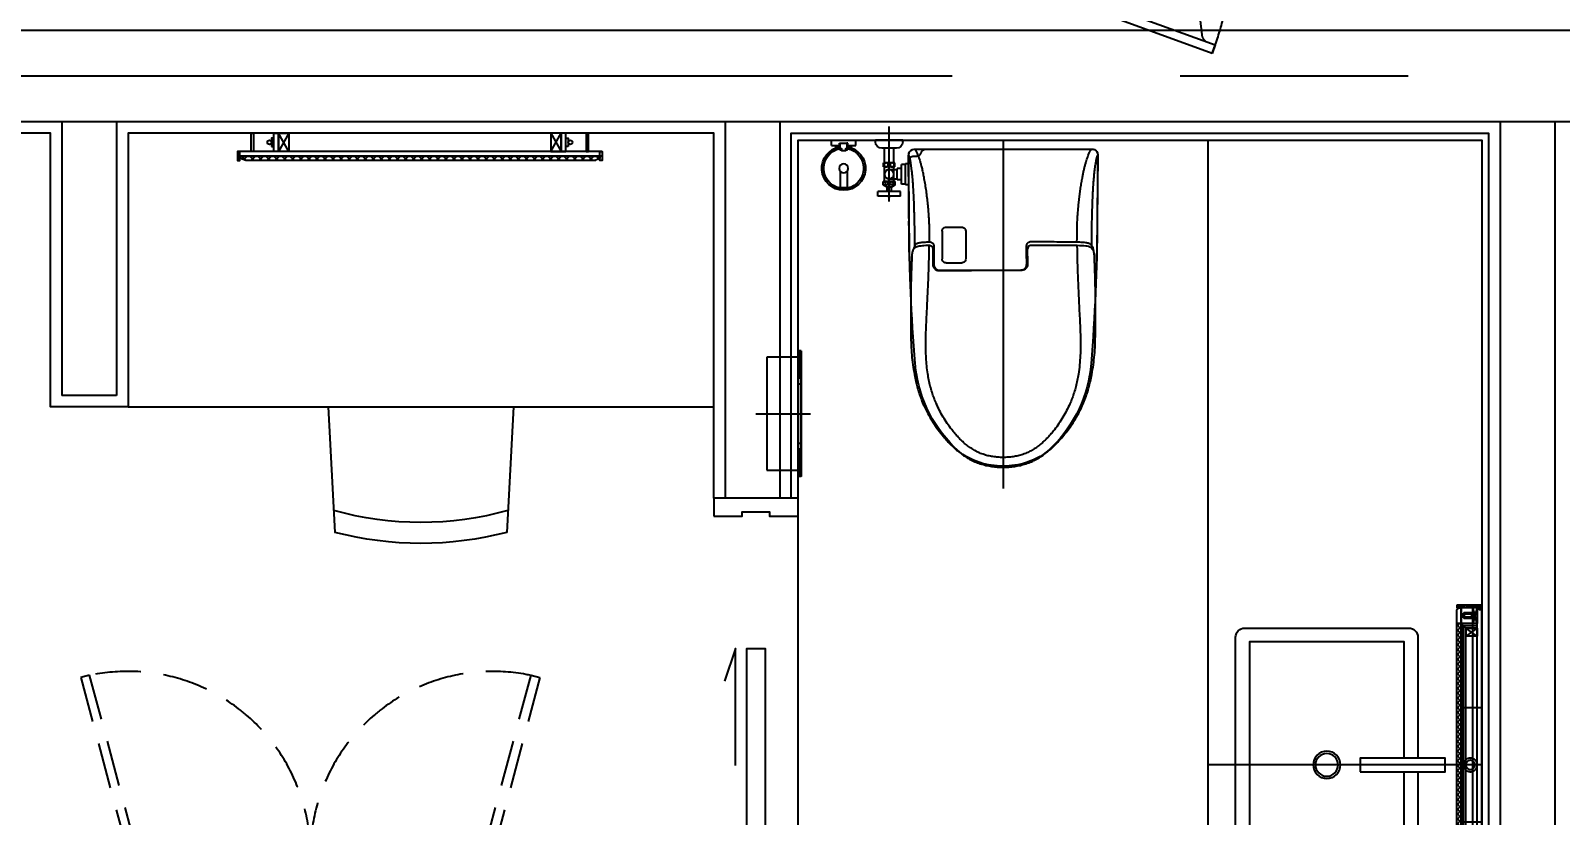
# Model space of a CAD drawing. Header units: millimetres. Extents: x 10000 to 302800, y 6800 to 229018.
# Drawn here: x 182684 to 186041, y 150616 to 152337 of the extents above; entities that cross this region are included whole.
import ezdxf

# ---------------------------------------------------------------- set-up
doc = ezdxf.new("R2010")
doc.units = ezdxf.units.MM
doc.header["$LTSCALE"] = 400
doc.header["$MEASUREMENT"] = 0
for name, pattern in [('X-GRID_5~ROOF$0$CENTER2', [1.125, 0.75, -0.125, 0.125, -0.125]), ('X-ROOM TYPE-SR-2bay corner_8F 확장형$0$X-ROOM TYPE-SR-2bay_1$0$X-ROOM TYPE-SR-1.3+1.7Bay$0$HIDDEN2', [4.7625, 3.175, -1.5875]), ('X-ROOM TYPE-SR-2bay corner_8F 확장형$0$X-ROOM TYPE-SR-2bay_1$0$X-ROOM TYPE-SR-3Bay$0$HIDDEN2', [4.7625, 3.175, -1.5875]), ('X-ROOM TYPE-SR-2Bay_2_8F 확장형$0$CONTINOUS', [0]), ('X-ROOM TYPE-SR-2Bay_2_8F 확장형$0$HIDDEN', [0.375, 0.25, -0.125])]:
    doc.linetypes.add(name, pattern=pattern)
doc.layers.get('0').update_dxf_attribs({"linetype": 'CONTINUOUS'})
for name, color, linetype in [('A-DIM1', 7, 'CONTINUOUS'), ('X-EXT_8F$0$A-254', 254, 'CONTINUOUS'), ('X-GRID_5~ROOF$0$A-CEN1', 1, 'X-GRID_5~ROOF$0$CENTER2'), ('X-ROOM TYPE-SR-2bay corner_8F 확장형$0$A-WALD', 7, 'CONTINUOUS'), ('X-ROOM TYPE-SR-2bay corner_8F 확장형$0$X-ROOM TYPE-SR-2bay_1$0$0-RefEdit0', 252, 'CONTINUOUS'), ('X-ROOM TYPE-SR-2Bay_2_8F 확장형$0$.WA_Built-in', 252, 'CONTINUOUS'), ('X-ROOM TYPE-SR-2Bay_2_8F 확장형$0$.WA_BUILT-IN LOW', 252, 'CONTINUOUS'), ('X-ROOM TYPE-SR-2Bay_2_8F 확장형$0$.WA_Built-in mirror', 252, 'CONTINUOUS'), ('X-ROOM TYPE-SR-2Bay_2_8F 확장형$0$.WA_Built-in_Lower', 252, 'CONTINUOUS'), ('X-ROOM TYPE-SR-2Bay_2_8F 확장형$0$.WA_Floor-Fin', 252, 'CONTINUOUS'), ('X-ROOM TYPE-SR-2Bay_2_8F 확장형$0$.WA_FP_Furn', 252, 'X-ROOM TYPE-SR-2Bay_2_8F 확장형$0$CONTINOUS'), ('X-ROOM TYPE-SR-2Bay_2_8F 확장형$0$.WA_Framing', 252, 'CONTINUOUS'), ('X-ROOM TYPE-SR-2Bay_2_8F 확장형$0$.WA_Light', 252, 'CONTINUOUS'), ('X-ROOM TYPE-SR-2Bay_2_8F 확장형$0$.WA_M ETAL', 252, 'CONTINUOUS'), ('X-ROOM TYPE-SR-2Bay_2_8F 확장형$0$.WA_METAL', 252, 'CONTINUOUS'), ('X-ROOM TYPE-SR-2Bay_2_8F 확장형$0$.WA_Plaster', 252, 'CONTINUOUS'), ('X-ROOM TYPE-SR-2Bay_2_8F 확장형$0$.WA_Sani', 252, 'CONTINUOUS'), ('X-ROOM TYPE-SR-2Bay_2_8F 확장형$0$.WA_Sani-Fix', 252, 'CONTINUOUS'), ('X-ROOM TYPE-SR-2Bay_2_8F 확장형$0$.WA_Wall-Fin', 252, 'CONTINUOUS'), ('X-ROOM TYPE-SR-2Bay_2_8F 확장형$0$.WA_Wall-Finish', 252, 'CONTINUOUS'), ('X-ROOM TYPE-SR-2Bay_2_8F 확장형$0$A-WALD', 7, 'CONTINUOUS'), ('X-ROOM TYPE-SR-2Bay_2_8F 확장형$0$X-ROOM TYPE-SR-1.3+1.7Bay$0$__Door-bomba', 252, 'CONTINUOUS'), ('X-ROOM TYPE-SR-2Bay_2_8F 확장형$0$X-ROOM TYPE-SR-2bay_1$0$.WA_Sani-Fix', 252, 'CONTINUOUS'), ('X-ROOM TYPE-SR-2Bay_2_8F 확장형$0$X-ROOM TYPE-SR-2bay_1$0$X-ROOM TYPE-SR-1.3+1.7Bay$0$__Door-bomba', 252, 'CONTINUOUS')]:
    doc.layers.add(name, color=color, linetype=linetype)
doc.styles.add('X-ROOM TYPE-SR-2bay corner_8F 확장형$0$X-ROOM TYPE-SR-2bay_1$0$X-ROOM TYPE-SR-1.3+1.7Bay$0$HY울릉도L', font='')
doc.styles.get('X-ROOM TYPE-SR-2bay corner_8F 확장형$0$X-ROOM TYPE-SR-2bay_1$0$X-ROOM TYPE-SR-1.3+1.7Bay$0$HY울릉도L').set_extended_font_data('HYGothic-Extra')

# ---------------------------------------------------------------- blocks, each defined once
blk = doc.blocks.new('X-EXT_8F')
at = {"layer": 'X-EXT_8F$0$A-254'}
h = blk.add_hatch(dxfattribs=at)
h.set_pattern_fill('LINE', color=252, scale=100, angle=90)
h.set_pattern_definition([(90, (0, 0), (-317.5, 2e-14), [])])
edge = h.paths.add_edge_path()
edge.add_line((214444.8, 68021.2), (188877.6, 70521.2))
edge.add_line((188877.6, 70521.2), (174255.5, 70521.2))
edge.add_arc((174255.5, 68371.2), 2150, 90, 167)
edge.add_line((172160.6, 68854.9), (172053.9, 68392.8))
edge.add_arc((174148.8, 67909.2), 2150, 167, 180)
edge.add_line((171998.8, 67909.2), (171998.8, 38021.2))
edge.add_arc((174148.8, 38021.2), 2150, 180, 270)
edge.add_line((174148.8, 35871.2), (195098.8, 35871.2))
edge.add_line((195098.8, 35871.2), (195098.8, 36521.2))
edge.add_line((195098.8, 36521.2), (174648.8, 36521.2))
edge.add_arc((174648.8, 38021.2), 1500, 180, 270, ccw=False)
edge.add_line((173148.8, 38021.2), (173148.8, 67371.2))
edge.add_arc((174648.8, 67371.2), 1500, 90, 180, ccw=False)
edge.add_line((174648.8, 68871.2), (187974.8, 68871.2))
edge.add_line((187974.8, 68871.2), (202089.9, 68021.2))
edge.add_line((202089.9, 68021.2), (214444.8, 68021.2))
blk = doc.blocks.new('X-GRID_5~ROOF')
at = {"layer": 'X-GRID_5~ROOF$0$A-CEN1', "ltscale": 10}
blk.add_lwpolyline([(251927.3, 56771.2), (158516.9, 56771.2)], dxfattribs=at)
blk = doc.blocks.new('X-ROOM TYPE-SR-2Bay_2_8F 확장형$0$A$C1701355A')
at = {"layer": 'X-ROOM TYPE-SR-2Bay_2_8F 확장형$0$.WA_Light', "linetype": 'X-ROOM TYPE-SR-2Bay_2_8F 확장형$0$HIDDEN', "ltscale": 10}
for points in [[(-29.5, -5.6), (-12.1, 11.7), (-2.9, 2.5), (-20.4, -14.9), (-22.4, -14.3), (-28.5, -8.3), (-29.5, -5.6)], [(-18.1, -14.2), (-1, 2.9), (-11.8, 13.8), (-28.8, -3.2)], [(-27.3, -6.2), (-12, 9.1), (-5.8, 2.9), (-21.2, -12.3)], [(-29.5, -5.6), (-27.3, -6.2), (-21.2, -12.3), (-20.3, -14.8)], [(-16, -7.2), (-14.3, -8.9)], [(-8.7, 0), (-7.1, -1.7)]]:
    blk.add_lwpolyline(points, dxfattribs=at)
blk.add_lwpolyline([(-22.3, -11.2), (-26, -7.5), (-24.6, -6.1), (-20.9, -9.8)], close=True, dxfattribs=at)
blk = doc.blocks.new('X-ROOM TYPE-SR-2Bay_2_8F 확장형$0$A$C61A5519C')
at = {"layer": 'X-ROOM TYPE-SR-2Bay_2_8F 확장형$0$.WA_Light', "linetype": 'X-ROOM TYPE-SR-2Bay_2_8F 확장형$0$HIDDEN', "ltscale": 10, "rotation": 44.99999999999411}
blk.add_blockref('X-ROOM TYPE-SR-2Bay_2_8F 확장형$0$A$C1701355A', (6.3, 9.1), dxfattribs=at)
blk = doc.blocks.new('X-ROOM TYPE-SR-2Bay_2_8F 확장형$0$mr')
at = {"layer": 'X-ROOM TYPE-SR-2Bay_2_8F 확장형$0$.WA_M ETAL'}
h = blk.add_hatch(dxfattribs=at)
h.set_pattern_fill('ANSI32', color=256, scale=15, angle=-90)
h.set_pattern_definition([(315, (-23359.6275, 437694.648), (3.977475644, 3.977475644), []), (315, (-23359.6275, 437691.996), (3.977475644, 3.977475644), [])])
h.paths.add_polyline_path([(-55, 350), (-55, 345), (0, 345), (0, 350)])
h = blk.add_hatch(dxfattribs=at)
h.set_pattern_fill('NET', color=256, scale=60, angle=-45)
h.set_pattern_definition([(315, (2329112.2085, 3855536.917), (5.303300859, 5.303300859), []), (45, (2329112.2085, 3855536.917), (-5.303300859, 5.303300859), [])])
h.paths.add_polyline_path([(-45, 310), (-55, 310), (-55, -310), (-45, -310)])
h = blk.add_hatch(dxfattribs=at)
h.set_pattern_fill('ANSI32', color=256, scale=15, angle=-90)
h.set_pattern_definition([(315, (-23359.6275, 437574.648), (3.977475644, 3.977475644), []), (315, (-23359.6275, 437571.996), (3.977475644, 3.977475644), [])])
h.paths.add_polyline_path([(-55, -350), (-55, -345), (0, -345), (0, -350)])
at = {"layer": 'X-ROOM TYPE-SR-2Bay_2_8F 확장형$0$.WA_Framing', "linetype": 'X-ROOM TYPE-SR-2Bay_2_8F 확장형$0$HIDDEN', "ltscale": 20}
for p, q in [((-10, 345), (-20, 310)), ((-10, 310), (-20, 345)), ((-35, 300), (-35, 282.5)), ((-10, 300), (-35, 282.5)), ((-10, 282.5), (-35, 300)), ((-35, -300), (-35, -282.5)), ((-10, -300), (-35, -282.5)), ((-10, -282.5), (-35, -300)), ((-20, -345), (-20, -310)), ((-10, -345), (-20, -310)), ((-10, -310), (-20, -345))]:
    blk.add_line(p, q, dxfattribs=at)
at = {"layer": 'X-ROOM TYPE-SR-2Bay_2_8F 확장형$0$.WA_Framing', "ltscale": 20}
for p, q in [((-35, 300), (-45, 310)), ((-40, 305), (-40, -305)), ((-40, 305), (-10, 305)), ((-35, -300), (-45, -310)), ((-10, -305), (-40, -305))]:
    blk.add_line(p, q, dxfattribs=at)
at = {"layer": 'X-ROOM TYPE-SR-2Bay_2_8F 확장형$0$.WA_Framing', "linetype": 'X-ROOM TYPE-SR-2Bay_2_8F 확장형$0$HIDDEN', "ltscale": 20}
for points in [[(-10, 345), (-10, 310), (-20, 310), (-20, 345)], [(-10, 300), (-10, 282.5), (-35, 282.5), (-35, 300)], [(-10, -300), (-10, -282.5), (-35, -282.5), (-35, -300)], [(-10, -345), (-10, -310), (-20, -310), (-20, -345)]]:
    blk.add_lwpolyline(points, close=True, dxfattribs=at)
at = {"layer": 'X-ROOM TYPE-SR-2Bay_2_8F 확장형$0$.WA_M ETAL'}
for p, q in [((-45, 310), (-55, 310)), ((-45, -310), (-55, -310))]:
    blk.add_line(p, q, dxfattribs=at)
for points in [[(-55, 350), (-55, 345), (0, 345), (0, 350)], [(-50, 344), (-55, 340), (-55, -340), (-50, -344), (-45, -344), (-45, 344)], [(-55, -350), (-55, -345), (0, -345), (0, -350)]]:
    blk.add_lwpolyline(points, close=True, dxfattribs=at)
at = {"layer": 'X-ROOM TYPE-SR-2Bay_2_8F 확장형$0$.WA_M ETAL', "linetype": 'X-ROOM TYPE-SR-2Bay_2_8F 확장형$0$HIDDEN', "ltscale": 50}
for points in [[(-45, 125), (0, 125)], [(0, -125), (-45, -125)]]:
    blk.add_lwpolyline(points, dxfattribs=at)
at = {"layer": 'X-ROOM TYPE-SR-2Bay_2_8F 확장형$0$.WA_Wall-Finish'}
for p, q in [((-20, 345), (-20, 310)), ((-20, 345), (-20, 310)), ((-10, 345), (-10, -325)), ((0, 340), (0, -340)), ((-10, 310), (-45, 310)), ((-45, 310), (-45, -344)), ((-10, 300), (-35, 300)), ((-35, 300), (-35, -300)), ((-10, -300), (-35, -300)), ((-10, -310), (-45, -310)), ((-20, -310), (-20, -345))]:
    blk.add_line(p, q, dxfattribs=at)
for points in [[(0, 345), (-5, 345), (-5, 340), (0, 340)], [(0, -340), (-5, -340), (-5, -345), (0, -345)]]:
    blk.add_lwpolyline(points, dxfattribs=at)
at = {"layer": 'X-ROOM TYPE-SR-2Bay_2_8F 확장형$0$.WA_Built-in', "yscale": 0.7999999999999988, "rotation": 270}
for p, xscale, zscale in [((-28.4, 324.2), 0.7999999999999988, 0.7999999999999988), ((-28.4, -324.2), -0.7999999999999988, 0.7999999999999989)]:
    blk.add_blockref('X-ROOM TYPE-SR-2Bay_2_8F 확장형$0$A$C61A5519C', p, dxfattribs=dict(at, xscale=xscale, zscale=zscale))
blk = doc.blocks.new('X-ROOM TYPE-SR-2Bay_2_8F 확장형$0$A$C1CB516A0')
at = {"layer": 'X-ROOM TYPE-SR-2Bay_2_8F 확장형$0$.WA_Built-in', "linetype": 'X-ROOM TYPE-SR-2Bay_2_8F 확장형$0$HIDDEN', "ltscale": 50}
blk.add_lwpolyline([(13.5, 35, -0.000893), (14.5, 35), (695, 35)], format="xyb", dxfattribs=at)
at = {"layer": 'X-ROOM TYPE-SR-2Bay_2_8F 확장형$0$.WA_M ETAL', "linetype": 'X-ROOM TYPE-SR-2Bay_2_8F 확장형$0$HIDDEN', "ltscale": 25}
for radius in [15, 10]:
    blk.add_circle((350, 30), radius, dxfattribs=at)
at = {"layer": 'X-ROOM TYPE-SR-2Bay_2_8F 확장형$0$.WA_Sani', "rotation": 90}
blk.add_blockref('X-ROOM TYPE-SR-2Bay_2_8F 확장형$0$mr', (350, 55), dxfattribs=at)
blk = doc.blocks.new('X-ROOM TYPE-SR-2Bay_2_8F 확장형$0$wash basin')
at = {"layer": 'X-ROOM TYPE-SR-2Bay_2_8F 확장형$0$.WA_Sani-Fix', "ltscale": 250}
blk.add_lwpolyline([(-15, 332.9), (-15, 520), (15, 520), (15, 332.9)], close=True, dxfattribs=at)
blk.add_lwpolyline([(-15, 460), (-280, 460, 0.414213), (-300, 440), (-300, 80, 0.414214), (-280, 60), (280, 60, 0.414213), (300, 80), (300, 440, 0.414214), (280, 460), (15, 460)], format="xyb", dxfattribs=at)
blk.add_lwpolyline([(15, 430), (270, 430), (270, 90), (-270, 90), (-270, 430), (-15, 430)], dxfattribs=at)
for radius in [30, 25]:
    blk.add_circle((0, 260), radius, dxfattribs=at)
at = {"layer": 'X-ROOM TYPE-SR-2Bay_2_8F 확장형$0$X-ROOM TYPE-SR-2bay_1$0$.WA_Sani-Fix', "ltscale": 250}
blk.add_line((0, 600), (0, 0), dxfattribs=at)
blk = doc.blocks.new('X-ROOM TYPE-SR-2Bay_2_8F 확장형$0$I-TOILET2')
for p, q in [((250, -135), (250, 29.8)), ((250, -135), (250, 29.8)), ((-207.3, -32.1), (-206.4, -177.9)), ((195.3, -20), (-195.3, -20)), ((0, 0), (0, -764)), ((180, -26.8), (180.9, -29.5)), ((220.2, -4), (220.2, 0)), ((220.2, 0), (280.2, 0)), ((234.2, -18), (266.2, -18)), ((239.9, -50), (239.9, -18)), ((260.4, -50), (260.4, -18)), ((280.2, -4), (280.2, 0)), ((195.6, -35), (188.4, -35)), ((207.6, -47.1), (206.8, -177.9)), ((207.6, -52), (214.2, -52)), ((214.2, -98), (214.2, -52)), ((214.2, -53.5), (222.9, -53.5)), ((222.9, -96.5), (222.9, -53.5)), ((222.9, -62.5), (232.9, -62.5)), ((232.9, -87.5), (232.9, -62.5)), ((250.2, -64.8), (232.9, -64.8)), ((237.7, -50), (262.7, -50)), ((237.7, -59), (237.7, -50)), ((237.7, -59), (262.7, -59)), ((239.9, -77), (239.9, -59)), ((260.4, -91), (260.4, -59)), ((262.7, -59), (262.7, -50)), ((207.3, -98), (214.2, -98)), ((214.2, -96.5), (222.9, -96.5)), ((222.9, -87.5), (232.9, -87.5)), ((250.2, -85.3), (232.9, -85.3)), ((237.2, -98), (237.2, -91)), ((237.2, -91), (263.2, -91)), ((237.2, -98), (263.2, -98)), ((237.2, -98), (245.4, -103)), ((239.9, -85.3), (239.9, -75)), ((239.9, -91), (239.9, -86.5)), ((254.9, -103), (263.2, -98)), ((263.2, -98), (263.2, -91)), ((225.2, -113), (275.2, -113)), ((225.2, -123), (225.2, -113)), ((225.2, -123), (275.2, -123)), ((245.4, -103), (254.9, -103)), ((245.4, -113), (245.4, -103)), ((254.9, -113), (254.9, -103)), ((275.2, -123), (275.2, -113)), ((82.2, -199.7), (82.2, -260.7)), ((125, -190.9), (91, -190.9)), ((133.8, -199.7), (133.8, -260.7)), ((-189.2, -234.2), (-189.1, -234.2)), ((-162.3, -231.5), (-161.6, -231.5)), ((-75.8, -231.1), (-75.8, -231.1)), ((-53.6, -254.6), (-53.6, -255.5)), ((-53.6, -255.5), (-53.6, -257.7)), ((139.1, -285.3), (-38.6, -284.9)), ((125, -269.5), (91, -269.5)), ((148.5, -283.9), (148.7, -283.8))]:
    blk.add_line(p, q)
for points in [[(202.6, -333.3), (203.2, -320.4), (204.6, -280.4), (205.9, -229.1), (206.6, -177.8), (206.7, -167.8), (207, -127.8), (207.8, -32.9)], [(207, -29.3), (207.1, -29.4), (207.2, -29.8), (207.2, -30), (207.3, -30.2), (207.3, -30.2), (207.3, -30.2)], [(207.3, -30.3), (207.3, -30.2), (207.3, -30.2)], [(207.6, -30.3), (207.7, -30.6), (207.8, -32.9)], [(-207.2, -34.3), (-206.9, -74.9), (-206.2, -177.8), (-206.1, -187.8), (-205.6, -227.8), (-204.6, -267.8), (-203.3, -307.8), (-202.2, -331.7)], [(-199.1, -245.3), (-199, -244.9), (-198.5, -242.9), (-198, -241.8), (-197.6, -241.2), (-197.3, -240.7), (-196.8, -240.2), (-196.3, -239.5), (-195.7, -238.9), (-194.9, -238), (-194, -237.1), (-193.2, -236.3), (-192.4, -235.7), (-191.7, -235.3), (-191.1, -235), (-190.4, -234.7), (-189.5, -234.3), (-189.3, -234.2)], [(-189.3, -234.2), (-188.5, -234), (-187.8, -233.8)], [(-189.1, -234.2), (-186.9, -233.5), (-184.2, -233), (-181, -232.5), (-176.8, -232.1), (-172, -231.8), (-167.3, -231.6), (-162.3, -231.5)], [(-161.6, -231.5), (-154.9, -231.2), (-141.6, -231), (-128.2, -230.9), (-95.5, -231)], [(-87.3, -231), (-81.7, -231.1), (-75.8, -231.1)], [(-87.3, -231), (-87.2, -231), (-75.8, -231.1)], [(-74.9, -231.1), (-72.6, -231.1), (-68.7, -231.1), (-66, -231.1), (-63.8, -231.1), (-61.8, -231.1), (-59.9, -231.1), (-57.7, -231.7), (-56.1, -232.8), (-54.6, -234.7)], [(-54.6, -234.7), (-53.9, -236.2), (-53.7, -237.9)], [(154, -237.5), (154.4, -235.5), (154.8, -234.6)], [(161, -231.1), (165.6, -231.2), (169.9, -231.3), (173.8, -231.6), (177.2, -231.9), (181, -232.3), (184, -232.8), (186.5, -233.4), (189.1, -234.1), (190.7, -234.6), (191.5, -235), (192, -235.3), (192.5, -235.6), (193, -235.9), (193.6, -236.4), (194.3, -237.1), (195.2, -237.9), (196, -238.8), (196.6, -239.5), (197.2, -240.2), (197.7, -240.9), (198.2, -241.5), (198.6, -242.3), (199.2, -244.3), (199.3, -245)], [(-53.6, -257.7), (-53.6, -259.6), (-53.6, -262.9), (-53.6, -263.4), (-53.6, -266.2), (-53.6, -266.2)], [(-53.6, -266.2), (-53.6, -267.6), (-53.6, -271.6), (-53.3, -275.3), (-52.1, -278.5), (-50.5, -281.1), (-48.5, -283.2), (-46.2, -284.6), (-44, -285.6), (-40.9, -286.2), (-38.1, -286.3), (-35.2, -286.3), (-32.2, -286.3), (-29.1, -286.3), (-25.8, -286.3), (-17.7, -286.2), (-9.1, -286.2), (5.7, -286.2), (19.9, -286.2), (36.3, -286.3), (52.8, -286.3), (69.4, -286.4), (81.8, -286.4), (94.4, -286.5), (106.4, -286.6), (112.9, -286.6), (119, -286.7), (125.2, -286.7), (132.2, -286.7), (135.2, -286.8), (138.3, -286.8), (141.4, -286.8), (143.6, -286.4), (145.5, -285.7), (148.3, -284.1)], [(154, -245), (154, -243.4), (154, -237.5)], [(154, -253.2), (154, -248.3), (154, -245)], [(154, -260.1), (154, -259.6), (154, -253.4), (154, -253.2)], [(154, -271.6), (154, -269.4), (154, -264.3), (154, -260.1)], [(148.3, -284.1), (148.6, -283.9), (148.6, -283.9)]]:
    blk.add_lwpolyline(points)
for centre, radius in [((243.7, -54.5), 4.5), ((256.7, -54.5), 4.5), ((244.2, -94.5), 3.5), ((256.2, -94.5), 3.5)]:
    blk.add_circle(centre, radius)
for centre, radius, start, end in [((-195.3, -32), 12.1, 87.0061, 190.8988), ((-195.3, -32), 12, 90, 180.3516), ((170.5, -30), 10, 18.4349, 90), ((188.4, -27), 8, 198.4349, 270.001), ((195, -32.7), 12.5, 15.732, 89.9607), ((269.8, -13.2), 64.8, 194.351, 195.311), ((207.2, -30.4), 0.5, 8.6975, 89.6584), ((206.2, -49.4), 19.1, 85.8702, 86.7417), ((234.2, -4), 14, 180, 270), ((266.2, -4), 14, 270, 0), ((195.6, -47), 12, 359.6484, 90), ((250.2, -75), 10.2, 90.0006, 90), ((250.2, -116.6), 7.84, 234.9654, 305.0346), ((3945.4, -152.5), 4151.9, 180.3516, 184.6662), ((-3945.1, -152.5), 4151.9, 355.3338, 359.6484), ((-61, 3506.3), 3737.5, 269.4713, 269.5972), ((-75.6, -211.3), 19.8, 269.4497, 273.3137), ((161.6, -238.5), 7.81, 144.278, 150.5348), ((160.8, -237.9), 6.78, 87.9699, 144.3081), ((-855.9, -250.5), 802.3, 359.6421, 0.898), ((-83.6, -254.5), 30, 359.8511, 1.2599), ((139.5, -272.6), 14.5, 308.8448, 3.8583), ((96.3, -466.6), 290, 184.6662, 225.4986), ((-95.9, -466.6), 290, 314.5014, 356.1743), ((-8.8, -573.6), 140, 225.4986, 252.4985), ((9.2, -573.6), 140, 287.5015, 314.5014), ((0.2, -545), 170, 252.4985, 270), ((0.2, -545), 170, 270, 287.5015)]:
    blk.add_arc(centre, radius, start, end)
for points, knots in [([(-194.2, -231.4), (-194.2, -220.2), (-194.3, -209), (-194.5, -191.9), (-194.9, -174.5), (-195.3, -159.1), (-195.7, -146.1), (-196, -135.3), (-196.5, -124.9), (-197, -114.5), (-197.5, -104.2), (-198.2, -94.1), (-199, -84.2), (-199.9, -74.7), (-200.8, -66.5), (-201.6, -59.5), (-202.5, -53.8), (-203.3, -48.8), (-204.1, -44.4), (-204.9, -40.9), (-205.6, -38), (-206.2, -35.9), (-206.7, -34.4), (-207.2, -33.5), (-207.4, -33), (-207.4, -33), (-207.4, -33)], [0, 0, 0, 0, 0.064012, 0.132694, 0.202073, 0.2708, 0.315636, 0.35721, 0.398815, 0.440518, 0.482162, 0.523833, 0.565491, 0.607062, 0.648707, 0.679915, 0.711169, 0.742263, 0.773422, 0.804615, 0.835803, 0.866985, 0.898164, 0.938287, 0.978539, 1, 1, 1, 1]), ([(-161.9, -221.5), (-162, -216), (-162, -204.8), (-162.2, -188.1), (-162.9, -171.3), (-164, -156.5), (-165.1, -143.2), (-166.4, -131.4), (-167.8, -119.5), (-169.5, -107.7), (-171.3, -96.1), (-173.1, -85.8), (-174.9, -76.8), (-176.5, -68.9), (-178.3, -61.3), (-180, -54.2), (-181.9, -47.7), (-183.7, -41.7), (-185.5, -36.4), (-187.3, -31.8), (-188.9, -28), (-190.5, -25), (-191.8, -22.7), (-193, -21.1), (-194, -20.2), (-194.6, -19.9), (-194.6, -19.9), (-194.6, -19.9)], [0, 0, 0, 0, 0.05939, 0.119488, 0.179202, 0.238814, 0.279295, 0.323099, 0.366965, 0.410611, 0.454369, 0.498012, 0.530823, 0.563526, 0.596261, 0.629018, 0.661793, 0.694477, 0.727168, 0.759884, 0.792646, 0.825385, 0.858056, 0.890746, 0.933147, 0.975569, 1, 1, 1, 1]), ([(194.6, -20.1), (194.5, -20.2), (194.2, -20.4), (193.4, -21.1), (192.2, -22.7), (190.9, -24.9), (189.3, -27.9), (187.7, -31.7), (185.9, -36.2), (184.1, -41.4), (182.3, -47.3), (180.3, -54.6), (178.1, -63.3), (175.9, -73.5), (173.6, -85), (171.4, -97.7), (169.3, -111.6), (167.4, -125.7), (165.8, -140.1), (164.6, -153.5), (163.7, -165.9), (163, -177.1), (162.6, -188.1), (162.4, -199.3), (162.3, -210.1), (162.3, -217.2), (162.3, -223.3)], [0, 0, 0, 0, 0.015467, 0.060145, 0.094504, 0.128862, 0.163425, 0.197846, 0.232232, 0.266659, 0.301196, 0.335503, 0.381604, 0.427513, 0.473518, 0.528819, 0.583939, 0.639273, 0.694391, 0.75002, 0.793592, 0.835318, 0.87733, 0.918895, 0.961183, 1, 1, 1, 1]), ([(207.7, -33), (207.7, -33), (207.7, -33), (207.5, -33.5), (207.1, -34.4), (206.5, -35.9), (205.9, -38.1), (205.2, -41), (204.4, -44.6), (203.6, -49), (202.8, -54.1), (201.9, -59.8), (201.1, -66.8), (200.2, -75.1), (199.3, -84.7), (198.5, -95.3), (197.7, -106.9), (197.1, -119.4), (196.5, -131.9), (196.1, -144.5), (195.7, -156.7), (195.4, -168.5), (195.1, -180.1), (194.9, -191.8), (194.7, -203.5), (194.6, -214.6), (194.6, -222), (194.6, -233.2)], [0, 0, 0, 0, 0.021485, 0.061957, 0.10246, 0.133797, 0.164978, 0.1964, 0.227628, 0.25915, 0.290442, 0.321785, 0.353225, 0.395007, 0.43687, 0.47873, 0.528978, 0.579307, 0.629488, 0.679853, 0.729622, 0.774484, 0.820484, 0.867066, 0.913117, 0.958955, 1, 1, 1, 1]), ([(90.9, -191), (90, -191.1), (89, -191.2), (86.9, -191.8), (85.9, -192.5), (84.2, -194.1), (83.4, -195.1), (82.5, -197.3), (82.4, -198.5), (82.2, -199.6), (82.2, -199.6), (82.2, -199.7)], [0, 0, 0, 0, 0.220349, 0.220349, 0.477934, 0.477934, 0.73552, 0.73552, 0.993105, 0.993105, 1, 1, 1, 1]), ([(133.8, -199.7), (133.7, -198.8), (133.6, -197.8), (133.1, -196.1), (132.7, -195.4), (131.8, -194.1), (131.3, -193.5), (129.6, -192.1), (128.2, -191.4), (126.2, -191), (125.6, -191), (125.1, -190.9)], [0, 0, 0, 0, 0.214586, 0.214586, 0.383388, 0.383388, 0.552189, 0.552189, 0.874057, 0.874057, 1, 1, 1, 1]), ([(-195.8, -233.5), (-195.9, -233.8), (-196.2, -234.3), (-196.6, -235.7), (-197, -237.4), (-197.2, -239.1), (-197.3, -240.4), (-197.4, -240.9)], [0, 0, 0, 0, 0.222617, 0.435601, 0.65542, 0.870941, 1, 1, 1, 1]), ([(-161.8, -223.3), (-163.7, -223.4), (-167.4, -223.4), (-173, -223.7), (-178.1, -224.1), (-182.6, -224.8), (-186.4, -225.6), (-189.4, -226.5), (-191.3, -227.6), (-191.9, -228.3), (-192.3, -228.7)], [0, 0, 0, 0, 0.125188, 0.250228, 0.37523, 0.500223, 0.625184, 0.750095, 0.874994, 1, 1, 1, 1]), ([(-161.9, -231.5), (-162.1, -245.1), (-162.3, -259), (-162.9, -280.3), (-163.7, -302.6), (-164.6, -324.8), (-165.6, -346.9), (-166.7, -369), (-167.8, -390.5), (-168.8, -411.4), (-169.5, -431.7), (-169.7, -452.1), (-169.2, -472.5), (-167.8, -493), (-165.5, -511.2), (-162.6, -527.2), (-159.5, -540.6), (-155.7, -553.6), (-151.4, -566.1), (-145.9, -579.3), (-139.3, -593.3), (-131.2, -607.8), (-122.3, -621.8), (-113.6, -633.7), (-105.4, -643.8), (-98, -652), (-90.1, -659.9), (-81.8, -667.2), (-73, -674), (-63.6, -680), (-53.8, -685.1), (-43.4, -689.3), (-32.7, -692.3), (-21.8, -694.4), (-10.7, -695.6), (0.5, -696), (11.6, -695.5), (22.7, -694.3), (33.6, -692.2), (44.3, -689.1), (54.6, -684.9), (64.4, -679.7), (73.8, -673.6), (82.6, -666.9), (90.9, -659.5), (98.7, -651.6), (106.1, -643.4), (114.2, -633.3), (122.9, -621.4), (131.8, -607.4), (139.8, -592.9), (146.5, -578.9), (151.9, -565.6), (156.3, -553), (160, -539.8), (163.2, -526.2), (165.8, -511.3), (167.9, -495.1), (169.2, -477.7), (169.9, -460.2), (170, -442.8), (169.5, -419.9), (168.2, -391.5), (166.7, -362.2), (165.5, -337.4), (164.6, -317.2), (163.8, -296.9), (163.1, -276.5), (162.6, -256.1), (162.4, -242.5), (162.4, -231.1)], [0, 0, 0, 0, 0.017468, 0.038115, 0.058774, 0.079457, 0.100133, 0.120761, 0.141444, 0.160355, 0.179317, 0.198197, 0.217134, 0.236065, 0.255007, 0.267935, 0.28084, 0.292946, 0.305088, 0.317189, 0.332344, 0.34748, 0.362611, 0.37778, 0.387871, 0.397986, 0.408084, 0.418164, 0.428265, 0.438365, 0.448457, 0.458563, 0.468641, 0.478758, 0.488851, 0.498949, 0.509052, 0.519132, 0.529242, 0.539332, 0.549389, 0.559483, 0.569568, 0.579688, 0.589778, 0.599854, 0.609951, 0.620083, 0.63519, 0.650344, 0.665466, 0.680608, 0.69272, 0.704817, 0.717428, 0.73034, 0.743166, 0.759319, 0.77546, 0.791634, 0.807718, 0.823902, 0.855557, 0.887274, 0.906147, 0.925024, 0.943903, 0.96274, 0.981629, 1, 1, 1, 1]), ([(-161.8, -223.3), (-161.8, -223.3), (-161.8, -223.2), (-161.9, -222.7), (-161.9, -222.2), (-161.9, -221.7), (-161.9, -221.5)], [0, 0, 0, 0, 0.243051, 0.500005, 0.756956, 1, 1, 1, 1]), ([(-61.3, -222.4), (-78.1, -222.5), (-111.6, -222.7), (-145.1, -223.1), (-161.8, -223.3)], [0, 0, 0, 0, 0.500001, 1, 1, 1, 1]), ([(-51.4, -232.7), (-51.4, -232), (-51.5, -230.7), (-52, -228.8), (-52.9, -227), (-54.2, -225.4), (-55.7, -224.1), (-57.4, -223.1), (-59.3, -222.5), (-60.6, -222.4), (-61.3, -222.4)], [0, 0, 0, 0, 0.126151, 0.251971, 0.377411, 0.502438, 0.627104, 0.751494, 0.875742, 1, 1, 1, 1]), ([(-51.5, -271.8), (-51.5, -270.3), (-51.5, -267.3), (-51.5, -262.8), (-51.5, -258.6), (-51.4, -254.7), (-51.4, -251.1), (-51.4, -247.9), (-51.4, -241.8), (-51.4, -236.8), (-51.4, -232.7)], [0, 0, 0, 0, 0.116248, 0.23082, 0.343726, 0.438592, 0.530234, 0.62105, 0.686542, 1, 1, 1, 1]), ([(161.8, -223.3), (161.1, -223.4), (159.8, -223.4), (157.9, -224), (156.2, -225), (154.6, -226.3), (153.4, -227.8), (152.5, -229.6), (151.9, -231.6), (151.9, -232.9), (151.9, -233.5)], [0, 0, 0, 0, 0.124473, 0.248791, 0.373152, 0.497709, 0.622606, 0.747955, 0.873757, 1, 1, 1, 1]), ([(151.9, -233.5), (151.9, -237.9), (151.9, -246.5), (151.9, -259.4), (152, -268), (152, -272.3)], [0, 0, 0, 0, 0.331974, 0.663906, 1, 1, 1, 1]), ([(192.6, -228.7), (192.3, -228.3), (191.6, -227.6), (189.7, -226.5), (186.7, -225.6), (182.9, -224.8), (178.4, -224.2), (173.3, -223.7), (167.8, -223.4), (164, -223.4), (162.2, -223.3)], [0, 0, 0, 0, 0.125003, 0.2499, 0.374812, 0.499776, 0.624773, 0.749777, 0.874815, 1, 1, 1, 1]), ([(-202.3, -335.5), (-202.2, -328.3), (-202, -312.7), (-201.5, -295.7), (-201.2, -284.4), (-201, -279.8), (-200.9, -275.2), (-200.7, -270.6), (-200.5, -266), (-200.4, -261.4), (-200.2, -256.8), (-200, -252.3), (-199.6, -248.5), (-199.1, -245.4), (-198.5, -243.1), (-197.6, -241.8), (-196.4, -240.5), (-195.3, -239.6), (-194.8, -239.1)], [0, 0, 0, 0, 0.1814, 0.387058, 0.425286, 0.463499, 0.501695, 0.539878, 0.578068, 0.616291, 0.654451, 0.69257, 0.73071, 0.768828, 0.806778, 0.84474, 0.920723, 1, 1, 1, 1]), ([(-53.6, -253.8), (-53.6, -253.4), (-53.6, -252.5), (-53.6, -251.2), (-53.6, -250), (-53.6, -249.2), (-53.6, -248.7), (-53.6, -248.7)], [0, 0, 0, 0, 0.274061, 0.51567, 0.733089, 0.993741, 1, 1, 1, 1]), ([(199.2, -244.6), (199.3, -244.9), (199.5, -245.5), (199.7, -246.8), (200, -249), (200.3, -252.3), (200.6, -257), (200.7, -262.1), (200.9, -267), (201.1, -272), (201.3, -277), (201.4, -282), (201.8, -294.4), (202.4, -313.3), (202.7, -338.7), (202.7, -362.2), (202.7, -384.7), (202.7, -406.3), (202.6, -427.9), (202.1, -449.5), (200.8, -471.1), (198.3, -492.7), (195.1, -512), (191.6, -529), (187.9, -543.7), (183.5, -558.3), (178.3, -572.6), (171.7, -587.7), (163.5, -603.5), (153.7, -619.7), (142.9, -635.5), (132.5, -648.8), (122.7, -659.9), (113.9, -669), (104.6, -677.7), (94.8, -685.8), (84.6, -693.3), (73.7, -699.8), (62.2, -705.4), (50.3, -709.9), (38.1, -713.4), (25.6, -715.8), (12.9, -717.1), (4.4, -717.3), (0.2, -717.4)], [0, 0, 0, 0, 0.002589, 0.006629, 0.01076, 0.018789, 0.027616, 0.036445, 0.045218, 0.053969, 0.06279, 0.071601, 0.080365, 0.128693, 0.171795, 0.214974, 0.252299, 0.289793, 0.327062, 0.364415, 0.40187, 0.43917, 0.476502, 0.502678, 0.52879, 0.555017, 0.58109, 0.607289, 0.639937, 0.672579, 0.70534, 0.738021, 0.759853, 0.781624, 0.803469, 0.82521, 0.847058, 0.868888, 0.890742, 0.912578, 0.934447, 0.95629, 0.978139, 1, 1, 1, 1]), ([(82.2, -260.8), (82.3, -261.8), (82.4, -262.7), (83.1, -264.8), (83.8, -265.9), (85.4, -267.6), (86.4, -268.3), (88.6, -269.3), (89.8, -269.4), (90.9, -269.5), (90.9, -269.5), (90.9, -269.5)], [0, 0, 0, 0, 0.220713, 0.220713, 0.478508, 0.478508, 0.736304, 0.736304, 0.9941, 0.9941, 1, 1, 1, 1]), ([(125.1, -269.5), (126, -269.4), (127, -269.3), (129.1, -268.7), (130.2, -268), (131.9, -266.4), (132.6, -265.4), (133.5, -263.2), (133.7, -262), (133.8, -260.9), (133.8, -260.9), (133.8, -260.8)], [0, 0, 0, 0, 0.219943, 0.219943, 0.476821, 0.476821, 0.7337, 0.7337, 0.990579, 0.990579, 1, 1, 1, 1]), ([(-38.6, -284.9), (-39.5, -284.9), (-41.2, -284.9), (-43.8, -284.3), (-46.1, -283), (-48.1, -281.3), (-49.7, -279.3), (-50.9, -276.9), (-51.5, -274.4), (-51.5, -272.7), (-51.5, -271.8)], [0, 0, 0, 0, 0.125206, 0.250056, 0.375062, 0.499992, 0.62498, 0.749895, 0.874969, 1, 1, 1, 1]), ([(152, -272.3), (152, -273.2), (152, -274.9), (151.4, -277.5), (150.2, -279.8), (148.6, -281.8), (146.5, -283.5), (144.2, -284.7), (141.7, -285.3), (139.9, -285.3), (139.1, -285.3)], [0, 0, 0, 0, 0.125075, 0.249955, 0.374934, 0.49994, 0.625025, 0.750062, 0.874867, 1, 1, 1, 1]), ([(-202.2, -430.9), (-202.2, -429.9), (-202.4, -421.6), (-202.3, -406.2), (-202.3, -384.7), (-202.4, -362.1), (-202.4, -345.7), (-202.3, -336.5), (-202.3, -335.5)], [0, 0, 0, 0, 0.0319, 0.257439, 0.481766, 0.706449, 0.969865, 1, 1, 1, 1]), ([(0.2, -717.4), (-4.1, -717.3), (-12.6, -717.1), (-25.2, -715.8), (-37.7, -713.4), (-50, -709.9), (-61.9, -705.4), (-73.3, -699.8), (-84.2, -693.3), (-94.5, -685.8), (-104.3, -677.7), (-113.5, -669), (-122.4, -659.9), (-131.3, -649.8), (-140.3, -638.5), (-149.1, -626.1), (-157.4, -613.3), (-165, -600.1), (-171.9, -586.5), (-178, -572.6), (-183.2, -558.3), (-187.6, -543.7), (-191.3, -528.9), (-194.8, -511.9), (-198, -492.6), (-200.5, -471.1), (-201.8, -450.5), (-202, -437.1), (-202.2, -430.9)], [0, 0, 0, 0, 0.032717, 0.06545, 0.098158, 0.130867, 0.16359, 0.196311, 0.229026, 0.261734, 0.294423, 0.326906, 0.359602, 0.392262, 0.431415, 0.470686, 0.50988, 0.549085, 0.588238, 0.627519, 0.666451, 0.705772, 0.74492, 0.784167, 0.840062, 0.896057, 0.952053, 1, 1, 1, 1])]:
    blk.add_open_spline(points, degree=3, knots=knots)
for points in [[(-195.8, -233.5), (-194, -231.1), (-192.3, -228.7)], [(161.8, -223.3), (162, -223.3), (162.2, -223.3)], [(192.6, -228.7), (195.4, -235.1), (198.2, -241.5)], [(-53.7, -266.2), (-53.6, -266.2), (-53.6, -266.2)]]:
    blk.add_open_spline(points, degree=2)
blk = doc.blocks.new('X-ROOM TYPE-SR-2Bay_2_8F 확장형$0$I-BATHROOM AC-01')
for p, q in [((26.5, 0), (-26.5, 0)), ((-26.5, -12), (-26.5, 0)), ((26.5, -12), (26.5, 0)), ((-9, -12), (-26.5, -12)), ((-17.5, -17.3), (-17.5, -12)), ((-9, -13), (-9, -7)), ((-9, -7), (-7, -7)), ((-8, -13), (-9, -13)), ((-8, -20), (-8, -8)), ((7, -7), (-7, -7)), ((5, -23), (-5, -23)), ((9, -7), (7, -7)), ((8, -20), (8, -8)), ((9, -13), (8, -13)), ((9, -13), (9, -7)), ((26.5, -12), (9, -12)), ((17.5, -17.3), (17.5, -12)), ((-8, -68), (-8, -105.3)), ((8, -68), (8, -105.3))]:
    blk.add_line(p, q)
for centre, radius in [((-5, -20), 1), ((5, -20), 1), ((0, -62), 10)]:
    blk.add_circle(centre, radius)
for centre, radius, start, end in [((0, -62), 48, 99.5941, 80.4059), ((0, -62), 44, 100.4757, 79.5243), ((-7, -8), 1, 90, 180), ((-5, -20), 3, 180, 270), ((5, -20), 3, 270, 0), ((7, -8), 1, 0, 90), ((0, -62), 44, 280.4757, 79.5243), ((0, -62), 43, 259.2778, 280.7222)]:
    blk.add_arc(centre, radius, start, end)
blk = doc.blocks.new('X-ROOM TYPE-SR-2Bay_2_8F 확장형$0$I-BATHROOM AC-02')
for p, q in [((-7, 137.5), (0, 137.5)), ((-7, 137.5), (-7, -137.5)), ((-7, 135.7), (-5.7, 135.7)), ((-6.8, 137.5), (0, 130.7)), ((-5.7, 135.7), (-5.7, -135.7)), ((-2.3, 137.5), (0, 135.2)), ((0, 137.5), (0, -137.5)), ((-7, 121.8), (-5.7, 121.8)), ((-5.7, 131.9), (0, 126.2)), ((-5.7, 127.4), (0, 121.7)), ((-5.7, 122.9), (0, 117.2)), ((-5.7, 118.4), (0, 112.7)), ((-5.7, 113.9), (0, 108.2)), ((-5.7, 109.4), (0, 103.7)), ((-5.7, 105), (0, 99.3)), ((0, 124), (68.2, 124)), ((68.2, 124), (68.2, -124)), ((-5.7, 100.5), (0, 94.8)), ((-5.7, 96), (0, 90.3)), ((-5.7, 91.5), (0, 85.8)), ((-5.7, 87), (0, 81.3)), ((-5.7, 82.5), (-1.2, 78)), ((-5.7, 78), (-5.7, 78)), ((-5.7, 78), (0, 78)), ((-5.7, 65), (0, 65)), ((92.4, 0), (-27, 0)), ((-5.7, -65), (0, -65)), ((-5.7, -78), (0, -78)), ((-5.7, -79.1), (0, -84.8)), ((-5.7, -83.6), (0, -89.3)), ((-5.7, -88.1), (0, -93.8)), ((-5.7, -92.6), (0, -98.3)), ((-5.7, -97.1), (0, -102.8)), ((-2.3, -78), (0, -80.3)), ((-7, -121.8), (-5.7, -121.8)), ((-5.7, -101.6), (0, -107.3)), ((-5.7, -106.1), (0, -111.8)), ((-5.7, -110.6), (0, -116.3)), ((-5.7, -115.1), (0, -120.8)), ((-5.7, -119.6), (0, -125.3)), ((-5.7, -124), (0, -129.7)), ((-5.7, -128.5), (0, -134.2)), ((-5.7, -133), (-1.2, -137.5)), ((68.2, -124), (0, -124)), ((-7, -135.7), (-5.7, -135.7)), ((-7, -136.2), (-5.7, -137.5)), ((-7, -137.5), (0, -137.5))]:
    blk.add_line(p, q)
blk = doc.blocks.new('X-ROOM TYPE-SR-2Bay_2_8F 확장형$0$X-ROOM TYPE-SR-2bay_1$0$X-ROOM TYPE-SR-2bay_1$0$A$Cad202b06')
at = {"layer": 'X-ROOM TYPE-SR-2Bay_2_8F 확장형$0$.WA_FP_Furn', "ltscale": 0.2}
for p, q in [((4.5, 0), (19.3, 275.2)), ((411, 0), (396.2, 275.2))]:
    blk.add_line(p, q, dxfattribs=at)
for radius, start, end in [(750.5, 75.4592, 104.5408), (704.7, 74.2726, 105.7274)]:
    blk.add_arc((207.7, -451.2), radius, start, end, dxfattribs=at)
blk = doc.blocks.new('X-ROOM TYPE-SR-2Bay_2_8F 확장형')
at = {"layer": 'X-ROOM TYPE-SR-2Bay_2_8F 확장형$0$.WA_BUILT-IN LOW'}
h = blk.add_hatch(dxfattribs=at)
h.set_pattern_fill('NET', color=256, scale=100, angle=135, style=0)
h.set_pattern_definition([(135, (141885.112, 92437.668), (-8.8388348, -8.8388348), []), (225, (141885.112, 92437.668), (8.8388348, -8.8388348), [])])
h.paths.add_polyline_path([(178365.6, 56596.2), (179154.1, 56596.2), (179154.1, 56590.9), (179143.3, 56586.2), (178377.1, 56586.2), (178365.6, 56590.9)])
for p, q in [((178471.6, 56646.2), (178449.1, 56606.2)), ((178471.6, 56606.2), (178449.1, 56646.2)), ((179046.7, 56646.2), (179069.1, 56606.2)), ((179046.7, 56606.2), (179069.1, 56646.2)), ((179154.1, 56596.2), (178365.6, 56596.2)), ((179145.2, 56586.2), (178377.1, 56586.2))]:
    blk.add_line(p, q, dxfattribs=at)
for points in [[(178433.6, 56616.8), (178439.1, 56616.8), (178439.1, 56635.6), (178433.6, 56635.6)], [(178471.6, 56646.2), (178471.6, 56606.2), (178449.1, 56606.2), (178449.1, 56646.2)], [(179046.7, 56646.2), (179046.7, 56606.2), (179069.1, 56606.2), (179069.1, 56646.2)], [(179084.7, 56616.8), (179079.1, 56616.8), (179079.1, 56635.6), (179084.7, 56635.6)], [(178365.6, 56596.2), (179154.1, 56596.2), (179154.1, 56590.9), (179143.3, 56586.2), (178377.1, 56586.2), (178365.6, 56590.9)]]:
    blk.add_lwpolyline(points, close=True, dxfattribs=at)
for centre in [(178429.1, 56626.2), (179089.2, 56626.2)]:
    blk.add_circle(centre, 4.52, dxfattribs=at)
at = {"layer": 'X-ROOM TYPE-SR-2Bay_2_8F 확장형$0$.WA_Built-in mirror', "linetype": 'X-ROOM TYPE-SR-2Bay_2_8F 확장형$0$CONTINOUS'}
for points in [[(178449.1, 56606.2), (178439.1, 56606.2), (178439.1, 56646.2), (178449.1, 56646.2)], [(179069.1, 56606.2), (179079.1, 56606.2), (179079.1, 56646.2), (179069.1, 56646.2)]]:
    blk.add_lwpolyline(points, close=True, dxfattribs=at)
at = {"layer": 'X-ROOM TYPE-SR-2Bay_2_8F 확장형$0$.WA_Built-in_Lower', "ltscale": 250}
blk.add_line((180488.9, 54661.2), (180488.9, 56631.2), dxfattribs=at)
at = {"layer": 'X-ROOM TYPE-SR-2Bay_2_8F 확장형$0$.WA_Built-in_Lower'}
blk.add_lwpolyline([(179403.9, 56646.2), (178118.9, 56646.2), (178118.9, 56046.2), (179403.9, 56046.2), (179403.9, 56646.2)], dxfattribs=at)
at = {"layer": 'X-ROOM TYPE-SR-2Bay_2_8F 확장형$0$.WA_Built-in_Lower', "linetype": 'X-ROOM TYPE-SR-2Bay_2_8F 확장형$0$HIDDEN'}
for points in [[(178138.2, 55071.4), (178034.7, 55457.8), (178015.3, 55452.6), (178118.9, 55066.2)], [(178899.5, 55071.4), (179003.1, 55457.8), (179022.4, 55452.6), (178918.9, 55066.2)]]:
    blk.add_lwpolyline(points, close=True, dxfattribs=at)
for centre, start, end in [((178118.9, 55066.2), 359.9997, 102.134), ((178918.9, 55066.2), 77.866, 180.0003)]:
    blk.add_arc(centre, 400, start, end, dxfattribs=at)
at = {"layer": 'X-ROOM TYPE-SR-2Bay_2_8F 확장형$0$.WA_Floor-Fin'}
blk.add_line((179588.9, 55086.2), (179588.9, 55806.2), dxfattribs=at)
at = {"layer": 'X-ROOM TYPE-SR-2Bay_2_8F 확장형$0$.WA_METAL', "ltscale": 200}
for points in [[(178364.1, 56606.2), (178359.1, 56606.2), (178359.1, 56586.2), (178364.1, 56586.2)], [(179154.1, 56606.2), (179159.1, 56606.2), (179159.1, 56586.2), (179154.1, 56586.2)]]:
    blk.add_lwpolyline(points, close=True, dxfattribs=at)
at = {"layer": 'X-ROOM TYPE-SR-2Bay_2_8F 확장형$0$.WA_Plaster', "ltscale": 0.1}
for points in [[(178394.1, 56606.2), (178389.1, 56606.2), (178389.1, 56646.2), (178394.1, 56646.2)], [(179124.1, 56606.2), (179129.1, 56606.2), (179129.1, 56646.2), (179124.1, 56646.2)]]:
    blk.add_lwpolyline(points, close=True, dxfattribs=at)
at = {"layer": 'X-ROOM TYPE-SR-2Bay_2_8F 확장형$0$.WA_Wall-Fin'}
for p, q in [((179158.6, 56606.2), (178364.1, 56606.2)), ((179158.6, 56596.2), (178364.1, 56596.2))]:
    blk.add_line(p, q, dxfattribs=at)
at = {"layer": 'X-ROOM TYPE-SR-2Bay_2_8F 확장형$0$.WA_Wall-Finish'}
for points in [[(179403.9, 55846.2), (179403.9, 56646.2), (178118.9, 56646.2), (178118.9, 56046.2), (177948.9, 56046.2), (177948.9, 56646.2), (176174, 56646.2)], [(179573.9, 55846.2), (179573.9, 56646.2), (181103.9, 56646.2), (181103.9, 53896.2), (179573.9, 53896.2), (179573.9, 55046.2)]]:
    blk.add_lwpolyline(points, dxfattribs=at)
at = {"layer": 'X-ROOM TYPE-SR-2Bay_2_8F 확장형$0$.WA_Wall-Finish', "ltscale": 2}
blk.add_lwpolyline([(179588.9, 55846.2), (179588.9, 56631.2), (181088.9, 56631.2), (181088.9, 53911.2), (179588.9, 53911.2), (179588.9, 55046.2)], dxfattribs=at)
at = {"layer": 'X-ROOM TYPE-SR-2Bay_2_8F 확장형$0$A-WALD'}
for p, q in [((183998.9, 56871.2), (173348.9, 56871.2)), ((183798.9, 56671.2), (173348.9, 56671.2)), ((177973.9, 56671.2), (177973.9, 56071.2)), ((178093.9, 56671.2), (178093.9, 56071.2)), ((179428.9, 56671.2), (179428.9, 55846.2)), ((181128.9, 56671.2), (179548.9, 56671.2)), ((179548.9, 56671.2), (179548.9, 55846.2)), ((181128.9, 56671.2), (181128.9, 53871.2)), ((181248.9, 56671.2), (181248.9, 53151.2)), ((178093.9, 56071.2), (177973.9, 56071.2)), ((179548.9, 55846.2), (179428.9, 55846.2))]:
    blk.add_line(p, q, dxfattribs=at)
at = {"layer": 'X-ROOM TYPE-SR-2Bay_2_8F 확장형$0$X-ROOM TYPE-SR-1.3+1.7Bay$0$__Door-bomba'}
blk.add_lwpolyline([(179451.5, 55259.6), (179451.5, 55516.2), (179427.6, 55444.4)], dxfattribs=at)
at = {"layer": 'X-ROOM TYPE-SR-2Bay_2_8F 확장형$0$X-ROOM TYPE-SR-2bay_1$0$X-ROOM TYPE-SR-1.3+1.7Bay$0$__Door-bomba'}
blk.add_lwpolyline([(179403.9, 55806.2), (179466.4, 55806.2), (179466.4, 55816.2), (179526.4, 55816.2), (179526.4, 55806.2), (179588.9, 55806.2), (179588.9, 55846.2), (179403.9, 55846.2), (179403.9, 55806.2)], dxfattribs=at)
blk.add_lwpolyline([(179476.4, 54746.2), (179476.4, 55516.2), (179516.4, 55516.2), (179516.4, 54746.2)], close=True, dxfattribs=at)
at = {"layer": 'X-ROOM TYPE-SR-2Bay_2_8F 확장형$0$.WA_FP_Furn', "ltscale": 0.2, "xscale": -1, "rotation": 180}
blk.add_blockref('X-ROOM TYPE-SR-2Bay_2_8F 확장형$0$X-ROOM TYPE-SR-2bay_1$0$X-ROOM TYPE-SR-2bay_1$0$A$Cad202b06', (178553.6, 56046.2), dxfattribs=at)
at = {"layer": 'X-ROOM TYPE-SR-2Bay_2_8F 확장형$0$.WA_Sani', "ltscale": 100, "xscale": -1, "rotation": 270}
blk.add_blockref('X-ROOM TYPE-SR-2Bay_2_8F 확장형$0$A$C1CB516A0', (181033.9, 54911.2), dxfattribs=at)
at = {"layer": 'X-ROOM TYPE-SR-2Bay_2_8F 확장형$0$.WA_Sani-Fix', "ltscale": 250, "xscale": -1}
for name, p in [('X-ROOM TYPE-SR-2Bay_2_8F 확장형$0$I-TOILET2', (180038.9, 56631.2)), ('X-ROOM TYPE-SR-2Bay_2_8F 확장형$0$I-BATHROOM AC-01', (179688.9, 56631.2)), ('X-ROOM TYPE-SR-2Bay_2_8F 확장형$0$I-BATHROOM AC-02', (179588.9, 56031.2))]:
    blk.add_blockref(name, p, dxfattribs=at)
at = {"layer": 'X-ROOM TYPE-SR-2Bay_2_8F 확장형$0$.WA_Sani-Fix', "ltscale": 250, "xscale": -1, "rotation": 270}
blk.add_blockref('X-ROOM TYPE-SR-2Bay_2_8F 확장형$0$wash basin', (180488.9, 55261.2), dxfattribs=at)
blk = doc.blocks.new('X-ROOM TYPE-SR-2bay corner_8F 확장형$0$X-ROOM TYPE-SR-2bay_1$0$WASHING MACHINE')
at = {"layer": 'X-ROOM TYPE-SR-2bay corner_8F 확장형$0$X-ROOM TYPE-SR-2bay_1$0$0-RefEdit0', "color": 8, "linetype": 'X-ROOM TYPE-SR-2bay corner_8F 확장형$0$X-ROOM TYPE-SR-2bay_1$0$X-ROOM TYPE-SR-1.3+1.7Bay$0$HIDDEN2', "ltscale": 0.2}
for p, q in [((0, 343), (-864, -343)), ((-864, 343), (0, -343))]:
    blk.add_line(p, q, dxfattribs=at)
for points in [[(-1390.2, 471.5), (-1383.4, 490.3), (-857.2, 298.8), (-864, 280), (-1390.2, 471.5)], [(-864, -280), (-884, -280), (-884, 280), (-864, 280), (-864, -280)]]:
    blk.add_lwpolyline(points, dxfattribs=at)
blk.add_lwpolyline([(-864, 280), (-880.6, 286, 0.284079), (-901.2, 281.8), (-950.9, 234.6, -0.284079), (-1002.4, 224), (-1320.2, 339.6, -0.284079), (-1352.8, 380.9), (-1360.6, 449, 0.284079), (-1373.7, 465.5), (-1390.2, 471.5)], format="xyb", dxfattribs=at)
blk.add_lwpolyline([(-864, 343), (-864, -343), (0, -343), (0, 343)], close=True, dxfattribs=at)
blk.add_arc((-864, 280), 560, 157.9533, 270, dxfattribs=at)
at = {"layer": 'X-ROOM TYPE-SR-2bay corner_8F 확장형$0$X-ROOM TYPE-SR-2bay_1$0$0-RefEdit0', "color": 8, "linetype": 'X-ROOM TYPE-SR-2bay corner_8F 확장형$0$X-ROOM TYPE-SR-2bay_1$0$X-ROOM TYPE-SR-1.3+1.7Bay$0$HIDDEN2', "ltscale": 0.2, "style": 'X-ROOM TYPE-SR-2bay corner_8F 확장형$0$X-ROOM TYPE-SR-2bay_1$0$X-ROOM TYPE-SR-1.3+1.7Bay$0$HY울릉도L'}
for s, p in [('WASHING', (-665.6, 26.5)), ('MACHINE', (-653.2, -89.5))]:
    blk.add_text(s, height=76.8, dxfattribs=at).set_placement(p)
blk = doc.blocks.new('X-ROOM TYPE-SR-2bay corner_8F 확장형')
at = {"layer": 'X-ROOM TYPE-SR-2bay corner_8F 확장형$0$A-WALD'}
blk.add_lwpolyline([(182478.8, 56671.2), (173348.8, 56671.2)], dxfattribs=at)
at = {"linetype": 'X-ROOM TYPE-SR-2bay corner_8F 확장형$0$X-ROOM TYPE-SR-2bay_1$0$X-ROOM TYPE-SR-3Bay$0$HIDDEN2', "ltscale": 0.2, "rotation": 180}
blk.add_blockref('X-ROOM TYPE-SR-2bay corner_8F 확장형$0$X-ROOM TYPE-SR-2bay_1$0$WASHING MACHINE', (179113.8, 57311.2), dxfattribs=at)
blk = doc.blocks.new('X-INT-HOTEL-8F')
blk.add_blockref('X-ROOM TYPE-SR-2Bay_2_8F 확장형', (0, 0))
blk.add_blockref('X-ROOM TYPE-SR-2bay corner_8F 확장형', (0, 0))
blk = doc.blocks.new('X-BASE-8F')
for name in ['X-GRID_5~ROOF', 'X-EXT_8F']:
    blk.add_blockref(name, (0, 0))
blk.add_blockref('X-INT-HOTEL-8F', (0, 0))

msp = doc.modelspace()

# ---------------------------------------------------------------- block references
at = {"layer": 'A-DIM1'}
msp.add_blockref('X-BASE-8F', (4779.3, 95465.6), dxfattribs=at)

doc.saveas('drawing.dxf')
